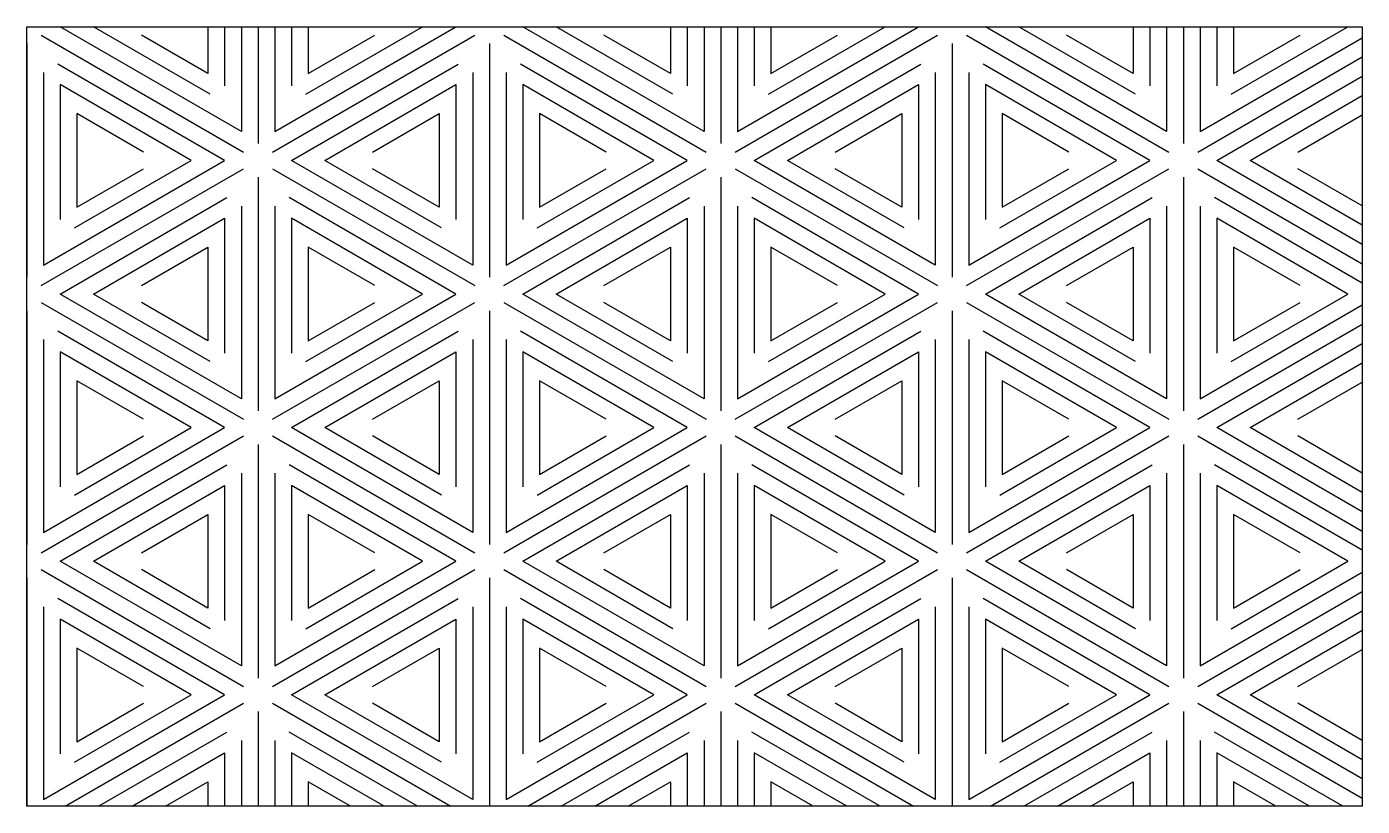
# Model space of a CAD drawing. Header units: millimetres. Extents: x 0 to 120, y 0 to 70.
import ezdxf

# ---------------------------------------------------------------- set-up
doc = ezdxf.new("R2010")
doc.units = ezdxf.units.MM
doc.layers.add('CUT', color=1, linetype='CONTINUOUS')

msp = doc.modelspace()

# ---------------------------------------------------------------- linework, layer by layer
at = {"layer": 'CUT'}
for p, q in [((17.7846, 70), (17.7846, 64.6962)), ((20.7846, 70), (20.7846, 59.5)), ((23.7846, 70), (23.7846, 64.6962)), ((59.3538, 70), (59.3538, 64.6962)), ((62.3538, 70), (62.3538, 59.5)), ((65.3538, 70), (65.3538, 64.6962)), ((100.923, 70), (100.923, 64.6962)), ((103.923, 70), (103.923, 59.5)), ((106.923, 70), (106.923, 64.6962)), ((0, 68.5), (0, 47.5)), ((1.299, 69.25), (19.4856, 58.75)), ((22.0836, 58.75), (40.2702, 69.25)), ((41.5692, 68.5), (41.5692, 47.5)), ((42.8683, 69.25), (61.0548, 58.75)), ((63.6529, 58.75), (81.8394, 69.25)), ((83.1384, 68.5), (83.1384, 47.5)), ((84.4375, 69.25), (102.624, 58.75)), ((105.2221, 58.75), (120, 67.282)), ((114.2221, 58.75), (120, 62.0859)), ((1.299, 46.75), (19.4856, 57.25)), ((20.7846, 56.5), (20.7846, 35.5)), ((22.0836, 57.25), (40.2702, 46.75)), ((42.8683, 46.75), (61.0548, 57.25)), ((62.3538, 56.5), (62.3538, 35.5)), ((63.6529, 57.25), (81.8394, 46.75)), ((84.4375, 46.75), (102.624, 57.25)), ((103.923, 56.5), (103.923, 35.5)), ((105.2221, 57.25), (120, 48.718)), ((120, 53.9141), (114.2221, 57.25)), ((120, 46.9859), (106.7221, 54.6519)), ((0, 44.5), (0, 23.5)), ((1.299, 45.25), (19.4856, 34.75)), ((22.0836, 34.75), (40.2702, 45.25)), ((41.5692, 44.5), (41.5692, 23.5)), ((42.8683, 45.25), (61.0548, 34.75)), ((63.6529, 34.75), (81.8394, 45.25)), ((83.1384, 44.5), (83.1384, 23.5)), ((84.4375, 45.25), (102.624, 34.75)), ((105.2221, 34.75), (120, 43.282)), ((114.2221, 34.75), (120, 38.0859)), ((1.299, 22.75), (19.4856, 33.25)), ((20.7846, 32.5), (20.7846, 11.5)), ((22.0836, 33.25), (40.2702, 22.75)), ((42.8683, 22.75), (61.0548, 33.25)), ((62.3538, 32.5), (62.3538, 11.5)), ((63.6529, 33.25), (81.8394, 22.75)), ((84.4375, 22.75), (102.624, 33.25)), ((103.923, 32.5), (103.923, 11.5)), ((105.2221, 33.25), (120, 24.718)), ((120, 29.9141), (114.2221, 33.25)), ((120, 22.9859), (106.7221, 30.6519)), ((0, 20.5), (0, 0)), ((1.299, 21.25), (19.4856, 10.75)), ((22.0836, 10.75), (40.2702, 21.25)), ((41.5692, 20.5), (41.5692, 0)), ((42.8683, 21.25), (61.0548, 10.75)), ((63.6529, 10.75), (81.8394, 21.25)), ((83.1384, 20.5), (83.1384, 0)), ((84.4375, 21.25), (102.624, 10.75)), ((105.2221, 10.75), (120, 19.282)), ((114.2221, 10.75), (120, 14.0859)), ((3.4641, 0), (19.4856, 9.25)), ((20.7846, 8.5), (20.7846, 0)), ((22.0836, 9.25), (38.1051, 0)), ((45.0333, 0), (61.0548, 9.25)), ((62.3538, 8.5), (62.3538, 0)), ((63.6529, 9.25), (79.6743, 0)), ((86.6025, 0), (102.624, 9.25)), ((103.923, 8.5), (103.923, 0)), ((105.2221, 9.25), (120, 0.718)), ((120, 5.9141), (114.2221, 9.25)), ((6.4641, 0), (17.9856, 6.6519)), ((35.1051, 0), (23.5836, 6.6519)), ((48.0333, 0), (59.5548, 6.6519)), ((76.6743, 0), (65.1529, 6.6519)), ((89.6025, 0), (101.124, 6.6519)), ((118.2436, 0), (106.7221, 6.6519)), ((19.2846, 5.9019), (19.2846, 0)), ((22.2846, 5.9019), (22.2846, 0)), ((60.8538, 5.9019), (60.8538, 0)), ((63.8538, 5.9019), (63.8538, 0)), ((102.423, 5.9019), (102.423, 0)), ((105.423, 5.9019), (105.423, 0))]:
    msp.add_line(p, q, dxfattribs=at)
for points in [[(0, 70), (120, 70), (120, 0), (0, 0), (0, 70)], [(19.2846, 70), (19.2846, 60.5981), (3, 70), (3, 70)], [(16.4856, 63.9462), (6, 70), (6, 70)], [(16.2846, 70), (16.2846, 65.7942), (10.299, 69.25)], [(22.2846, 70), (22.2846, 60.5981), (38.5692, 70), (38.5692, 70)], [(25.0836, 63.9462), (35.5692, 70), (35.5692, 70)], [(25.2846, 70), (25.2846, 65.7942), (31.2702, 69.25)], [(60.8538, 70), (60.8538, 60.5981), (44.5692, 70), (44.5692, 70)], [(58.0548, 63.9462), (47.5692, 70), (47.5692, 70)], [(57.8538, 70), (57.8538, 65.7942), (51.8683, 69.25)], [(63.8538, 70), (63.8538, 60.5981), (80.1384, 70), (80.1384, 70)], [(66.6529, 63.9462), (77.1384, 70), (77.1384, 70)], [(66.8538, 70), (66.8538, 65.7942), (72.8394, 69.25)], [(102.423, 70), (102.423, 60.5981), (86.1384, 70), (86.1384, 70)], [(99.624, 63.9462), (89.1384, 70), (89.1384, 70)], [(99.423, 70), (99.423, 65.7942), (93.4375, 69.25)], [(105.423, 70), (105.423, 60.5981), (120, 69.0141)], [(108.2221, 63.9462), (118.7077, 70), (118.7077, 70)], [(108.423, 70), (108.423, 65.7942), (114.4086, 69.25)], [(1.5, 65.9019), (1.5, 48.5981), (17.7846, 58), (2.799, 66.6519)], [(40.0692, 65.9019), (40.0692, 48.5981), (23.7846, 58), (38.7702, 66.6519)], [(43.0692, 65.9019), (43.0692, 48.5981), (59.3538, 58), (44.3683, 66.6519)], [(81.6384, 65.9019), (81.6384, 48.5981), (65.3538, 58), (80.3394, 66.6519)], [(84.6384, 65.9019), (84.6384, 48.5981), (100.923, 58), (85.9375, 66.6519)], [(4.299, 51.9462), (14.7846, 58), (3, 64.8038), (3, 52.6962)], [(37.2702, 51.9462), (26.7846, 58), (38.5692, 64.8038), (38.5692, 52.6962)], [(45.8683, 51.9462), (56.3538, 58), (44.5692, 64.8038), (44.5692, 52.6962)], [(78.8394, 51.9462), (68.3538, 58), (80.1384, 64.8038), (80.1384, 52.6962)], [(87.4375, 51.9462), (97.923, 58), (86.1384, 64.8038), (86.1384, 52.6962)], [(120, 50.45), (106.923, 58), (120, 65.55)], [(120, 52.1821), (109.923, 58), (120, 63.8179)], [(10.4856, 58.75), (4.5, 62.2058), (4.5, 53.7942), (10.4856, 57.25)], [(31.0836, 58.75), (37.0692, 62.2058), (37.0692, 53.7942), (31.0836, 57.25)], [(52.0548, 58.75), (46.0692, 62.2058), (46.0692, 53.7942), (52.0548, 57.25)], [(72.6529, 58.75), (78.6384, 62.2058), (78.6384, 53.7942), (72.6529, 57.25)], [(93.624, 58.75), (87.6384, 62.2058), (87.6384, 53.7942), (93.624, 57.25)], [(19.2846, 53.9019), (19.2846, 36.5981), (3, 46), (17.9856, 54.6519)], [(22.2846, 53.9019), (22.2846, 36.5981), (38.5692, 46), (23.5836, 54.6519)], [(60.8538, 53.9019), (60.8538, 36.5981), (44.5692, 46), (59.5548, 54.6519)], [(63.8538, 53.9019), (63.8538, 36.5981), (80.1384, 46), (65.1529, 54.6519)], [(102.423, 53.9019), (102.423, 36.5981), (86.1384, 46), (101.124, 54.6519)], [(16.4856, 39.9462), (6, 46), (17.7846, 52.8038), (17.7846, 40.6962)], [(25.0836, 39.9462), (35.5692, 46), (23.7846, 52.8038), (23.7846, 40.6962)], [(58.0548, 39.9462), (47.5692, 46), (59.3538, 52.8038), (59.3538, 40.6962)], [(66.6529, 39.9462), (77.1384, 46), (65.3538, 52.8038), (65.3538, 40.6962)], [(99.624, 39.9462), (89.1384, 46), (100.923, 52.8038), (100.923, 40.6962)], [(105.423, 53.9019), (105.423, 36.5981), (120, 45.0141)], [(108.2221, 39.9462), (118.7077, 46), (106.923, 52.8038), (106.923, 40.6962)], [(10.299, 46.75), (16.2846, 50.2058), (16.2846, 41.7942), (10.299, 45.25)], [(31.2702, 46.75), (25.2846, 50.2058), (25.2846, 41.7942), (31.2702, 45.25)], [(51.8683, 46.75), (57.8538, 50.2058), (57.8538, 41.7942), (51.8683, 45.25)], [(72.8394, 46.75), (66.8538, 50.2058), (66.8538, 41.7942), (72.8394, 45.25)], [(93.4375, 46.75), (99.423, 50.2058), (99.423, 41.7942), (93.4375, 45.25)], [(114.4086, 46.75), (108.423, 50.2058), (108.423, 41.7942), (114.4086, 45.25)], [(1.5, 41.9019), (1.5, 24.5981), (17.7846, 34), (2.799, 42.6519)], [(40.0692, 41.9019), (40.0692, 24.5981), (23.7846, 34), (38.7702, 42.6519)], [(43.0692, 41.9019), (43.0692, 24.5981), (59.3538, 34), (44.3683, 42.6519)], [(81.6384, 41.9019), (81.6384, 24.5981), (65.3538, 34), (80.3394, 42.6519)], [(84.6384, 41.9019), (84.6384, 24.5981), (100.923, 34), (85.9375, 42.6519)], [(4.299, 27.9462), (14.7846, 34), (3, 40.8038), (3, 28.6962)], [(37.2702, 27.9462), (26.7846, 34), (38.5692, 40.8038), (38.5692, 28.6962)], [(45.8683, 27.9462), (56.3538, 34), (44.5692, 40.8038), (44.5692, 28.6962)], [(78.8394, 27.9462), (68.3538, 34), (80.1384, 40.8038), (80.1384, 28.6962)], [(87.4375, 27.9462), (97.923, 34), (86.1384, 40.8038), (86.1384, 28.6962)], [(120, 26.45), (106.923, 34), (120, 41.55)], [(120, 28.1821), (109.923, 34), (120, 39.8179)], [(10.4856, 34.75), (4.5, 38.2058), (4.5, 29.7942), (10.4856, 33.25)], [(31.0836, 34.75), (37.0692, 38.2058), (37.0692, 29.7942), (31.0836, 33.25)], [(52.0548, 34.75), (46.0692, 38.2058), (46.0692, 29.7942), (52.0548, 33.25)], [(72.6529, 34.75), (78.6384, 38.2058), (78.6384, 29.7942), (72.6529, 33.25)], [(93.624, 34.75), (87.6384, 38.2058), (87.6384, 29.7942), (93.624, 33.25)], [(19.2846, 29.9019), (19.2846, 12.5981), (3, 22), (17.9856, 30.6519)], [(22.2846, 29.9019), (22.2846, 12.5981), (38.5692, 22), (23.5836, 30.6519)], [(60.8538, 29.9019), (60.8538, 12.5981), (44.5692, 22), (59.5548, 30.6519)], [(63.8538, 29.9019), (63.8538, 12.5981), (80.1384, 22), (65.1529, 30.6519)], [(102.423, 29.9019), (102.423, 12.5981), (86.1384, 22), (101.124, 30.6519)], [(16.4856, 15.9462), (6, 22), (17.7846, 28.8038), (17.7846, 16.6962)], [(25.0836, 15.9462), (35.5692, 22), (23.7846, 28.8038), (23.7846, 16.6962)], [(58.0548, 15.9462), (47.5692, 22), (59.3538, 28.8038), (59.3538, 16.6962)], [(66.6529, 15.9462), (77.1384, 22), (65.3538, 28.8038), (65.3538, 16.6962)], [(99.624, 15.9462), (89.1384, 22), (100.923, 28.8038), (100.923, 16.6962)], [(105.423, 29.9019), (105.423, 12.5981), (120, 21.0141)], [(108.2221, 15.9462), (118.7077, 22), (106.923, 28.8038), (106.923, 16.6962)], [(10.299, 22.75), (16.2846, 26.2058), (16.2846, 17.7942), (10.299, 21.25)], [(31.2702, 22.75), (25.2846, 26.2058), (25.2846, 17.7942), (31.2702, 21.25)], [(51.8683, 22.75), (57.8538, 26.2058), (57.8538, 17.7942), (51.8683, 21.25)], [(72.8394, 22.75), (66.8538, 26.2058), (66.8538, 17.7942), (72.8394, 21.25)], [(93.4375, 22.75), (99.423, 26.2058), (99.423, 17.7942), (93.4375, 21.25)], [(114.4086, 22.75), (108.423, 26.2058), (108.423, 17.7942), (114.4086, 21.25)], [(1.5, 17.9019), (1.5, 0.5981), (17.7846, 10), (2.799, 18.6519)], [(40.0692, 17.9019), (40.0692, 0.5981), (23.7846, 10), (38.7702, 18.6519)], [(43.0692, 17.9019), (43.0692, 0.5981), (59.3538, 10), (44.3683, 18.6519)], [(81.6384, 17.9019), (81.6384, 0.5981), (65.3538, 10), (80.3394, 18.6519)], [(84.6384, 17.9019), (84.6384, 0.5981), (100.923, 10), (85.9375, 18.6519)], [(4.299, 3.9462), (14.7846, 10), (3, 16.8038), (3, 4.6962)], [(37.2702, 3.9462), (26.7846, 10), (38.5692, 16.8038), (38.5692, 4.6962)], [(45.8683, 3.9462), (56.3538, 10), (44.5692, 16.8038), (44.5692, 4.6962)], [(78.8394, 3.9462), (68.3538, 10), (80.1384, 16.8038), (80.1384, 4.6962)], [(87.4375, 3.9462), (97.923, 10), (86.1384, 16.8038), (86.1384, 4.6962)], [(120, 2.45), (106.923, 10), (120, 17.55)], [(120, 4.1821), (109.923, 10), (120, 15.8179)], [(10.4856, 10.75), (4.5, 14.2058), (4.5, 5.7942), (10.4856, 9.25)], [(31.0836, 10.75), (37.0692, 14.2058), (37.0692, 5.7942), (31.0836, 9.25)], [(52.0548, 10.75), (46.0692, 14.2058), (46.0692, 5.7942), (52.0548, 9.25)], [(72.6529, 10.75), (78.6384, 14.2058), (78.6384, 5.7942), (72.6529, 9.25)], [(93.624, 10.75), (87.6384, 14.2058), (87.6384, 5.7942), (93.624, 9.25)], [(9.4641, 0), (17.7846, 4.8038), (17.7846, 0)], [(32.1051, 0), (23.7846, 4.8038), (23.7846, 0)], [(51.0333, 0), (59.3538, 4.8038), (59.3538, 0)], [(73.6743, 0), (65.3538, 4.8038), (65.3538, 0)], [(92.6025, 0), (100.923, 4.8038), (100.923, 0)], [(115.2436, 0), (106.923, 4.8038), (106.923, 0)], [(12.4641, 0), (16.2846, 2.2058), (16.2846, 0)], [(29.1051, 0), (25.2846, 2.2058), (25.2846, 0)], [(54.0333, 0), (57.8538, 2.2058), (57.8538, 0)], [(70.6743, 0), (66.8538, 2.2058), (66.8538, 0)], [(95.6025, 0), (99.423, 2.2058), (99.423, 0)], [(112.2436, 0), (108.423, 2.2058), (108.423, 0)]]:
    msp.add_lwpolyline(points, dxfattribs=at)

doc.saveas('drawing.dxf')
